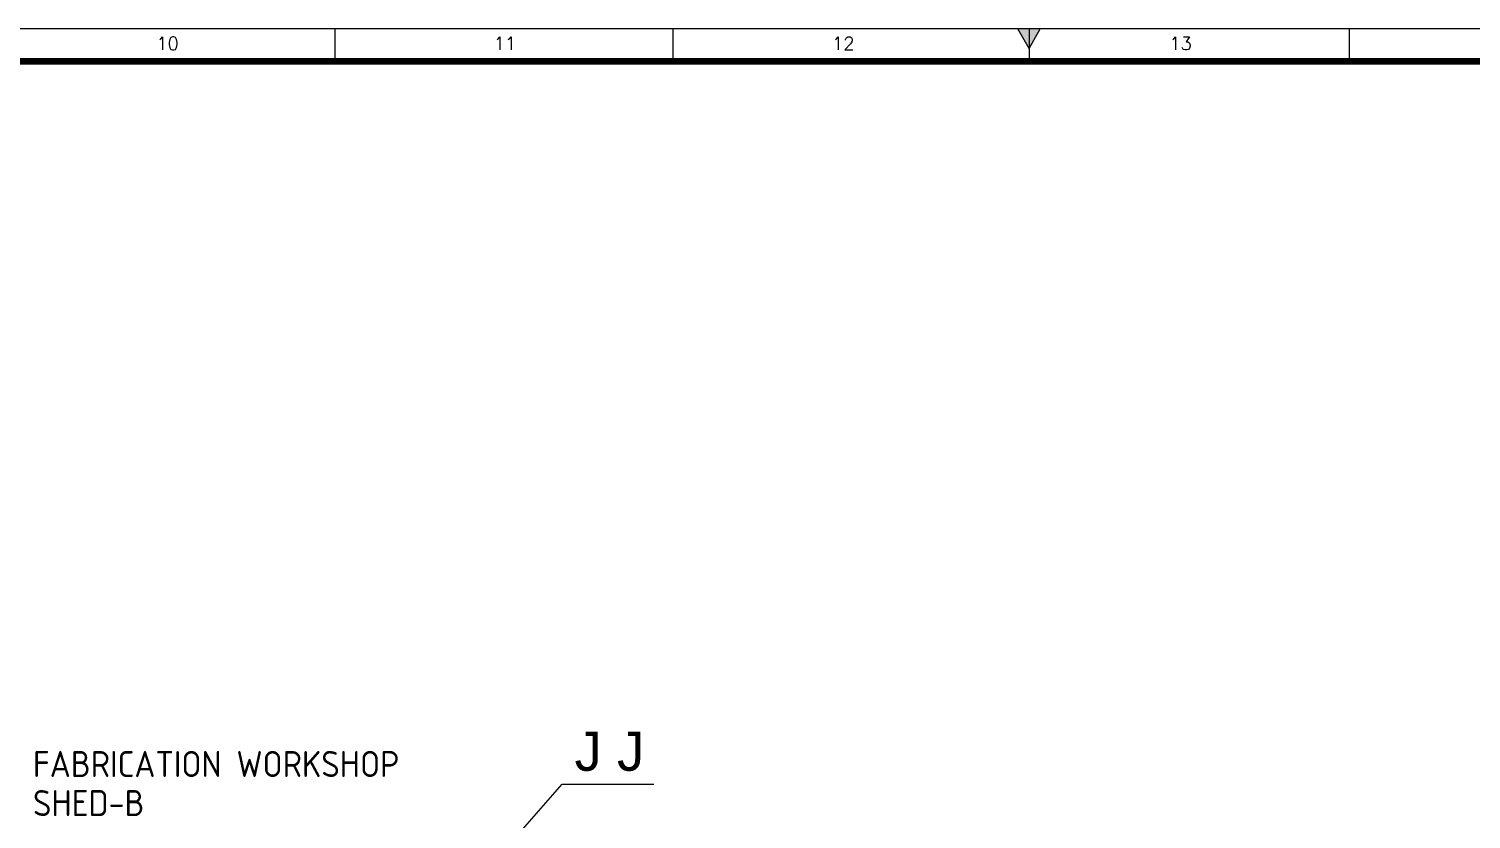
# Model space of a CAD drawing. Header units: millimetres. Extents: x -1055 to 11244, y -20673 to 2560.
# Drawn here: x -578.6 to -356.9, y 2435.6 to 2557.1 of the extents above; entities that cross this region are included whole.
import ezdxf
from ezdxf.enums import TextEntityAlignment as Align

# ---------------------------------------------------------------- set-up
doc = ezdxf.new("R2010")
doc.units = ezdxf.units.MM
doc.layers.add('BORDER', color=6, linetype='Continuous')
doc.styles.add('ACISOTS', font='isocp.shx')
doc.styles.add('ROMANS', font='romans.shx', dxfattribs={"width": 0.8})
doc.styles.get("Standard").update_dxf_attribs({"font": 'arial.ttf'})
doc.dimstyles.new('ISO-25', dxfattribs={"dimtxt": 4, "dimasz": 3.5, "dimexe": 1.5, "dimexo": 1.5, "dimgap": 1.5, "dimtad": 1, "dimtxsty": 'Standard', "dimcen": 0, "dimadec": 0, "dimazin": 0, "dimtfac": 1, "dimtmove": 0, "dimatfit": 3, "dimfxl": 1, "dimarcsym": 0})

# ---------------------------------------------------------------- blocks, each defined once
blk = doc.blocks.new('A1B')
at = {"layer": 'BORDER', "color": 1}
for p, q in [((523.88, 585), (523.88, 590)), ((575.81, 585), (575.81, 590)), ((679.69, 590), (679.69, 585))]:
    blk.add_line(p, q, dxfattribs=at)
at = {"layer": 'BORDER'}
for p, q in [((630.5, 587), (628.77, 590)), ((630.5, 590), (630.5, 585)), ((630.5, 587), (632.23, 590))]:
    blk.add_line(p, q, dxfattribs=at)
blk.add_lwpolyline([(837, 3), (837, 590), (3, 590), (3, 3)], close=True, dxfattribs=at)
at = {"layer": 'BORDER', "const_width": 1}
blk.add_lwpolyline([(8, 8), (832, 8), (832, 585), (8, 585)], close=True, dxfattribs=at)
at = {"layer": 'BORDER'}
blk.add_solid([(632.23, 590), (628.77, 590), (630.5, 587)], dxfattribs=at)
at = {"layer": 'BORDER', "color": 1, "style": 'ROMANS'}
for s, p in [('10', (498.13, 586.75)), ('11', (549.97, 586.75)), ('12', (601.96, 586.75)), ('13', (653.79, 586.75))]:
    blk.add_text(s, height=2, dxfattribs=at).set_placement(p, align=Align.CENTER)

msp = doc.modelspace()

# ---------------------------------------------------------------- block references
msp.add_blockref('A1B', (-1055.359448, 1967.056595))

# ---------------------------------------------------------------- texts
at = {"color": 2, "insert": (-490.504608, 2445.983517), "char_height": 6, "attachment_point": 5}
msp.add_mtext(' J J', dxfattribs=at)
at = {"color": 3, "char_height": 4, "attachment_point": 7, "style": 'ACISOTS'}
for s, insert in [('FABRICATION WORKSHOP', (-577.920191, 2442.058343)), ('SHED-B', (-577.920191, 2436.062909))]:
    msp.add_mtext(s, dxfattribs=dict(at, insert=insert))

# ---------------------------------------------------------------- leaders
at = {"color": 2}
for points in [[(-511.94352, 2423.481899), (-496.596599, 2440.943715), (-482.524781, 2440.943715)], [(-367.233386, 2406.815011), (-348.992268, 2440.943715), (-334.92045, 2440.943715)]]:
    msp.add_leader(points, dimstyle='ISO-25', override={"dimgap": 1.5, "dimtad": 0}, dxfattribs=at)

doc.saveas('drawing.dxf')
